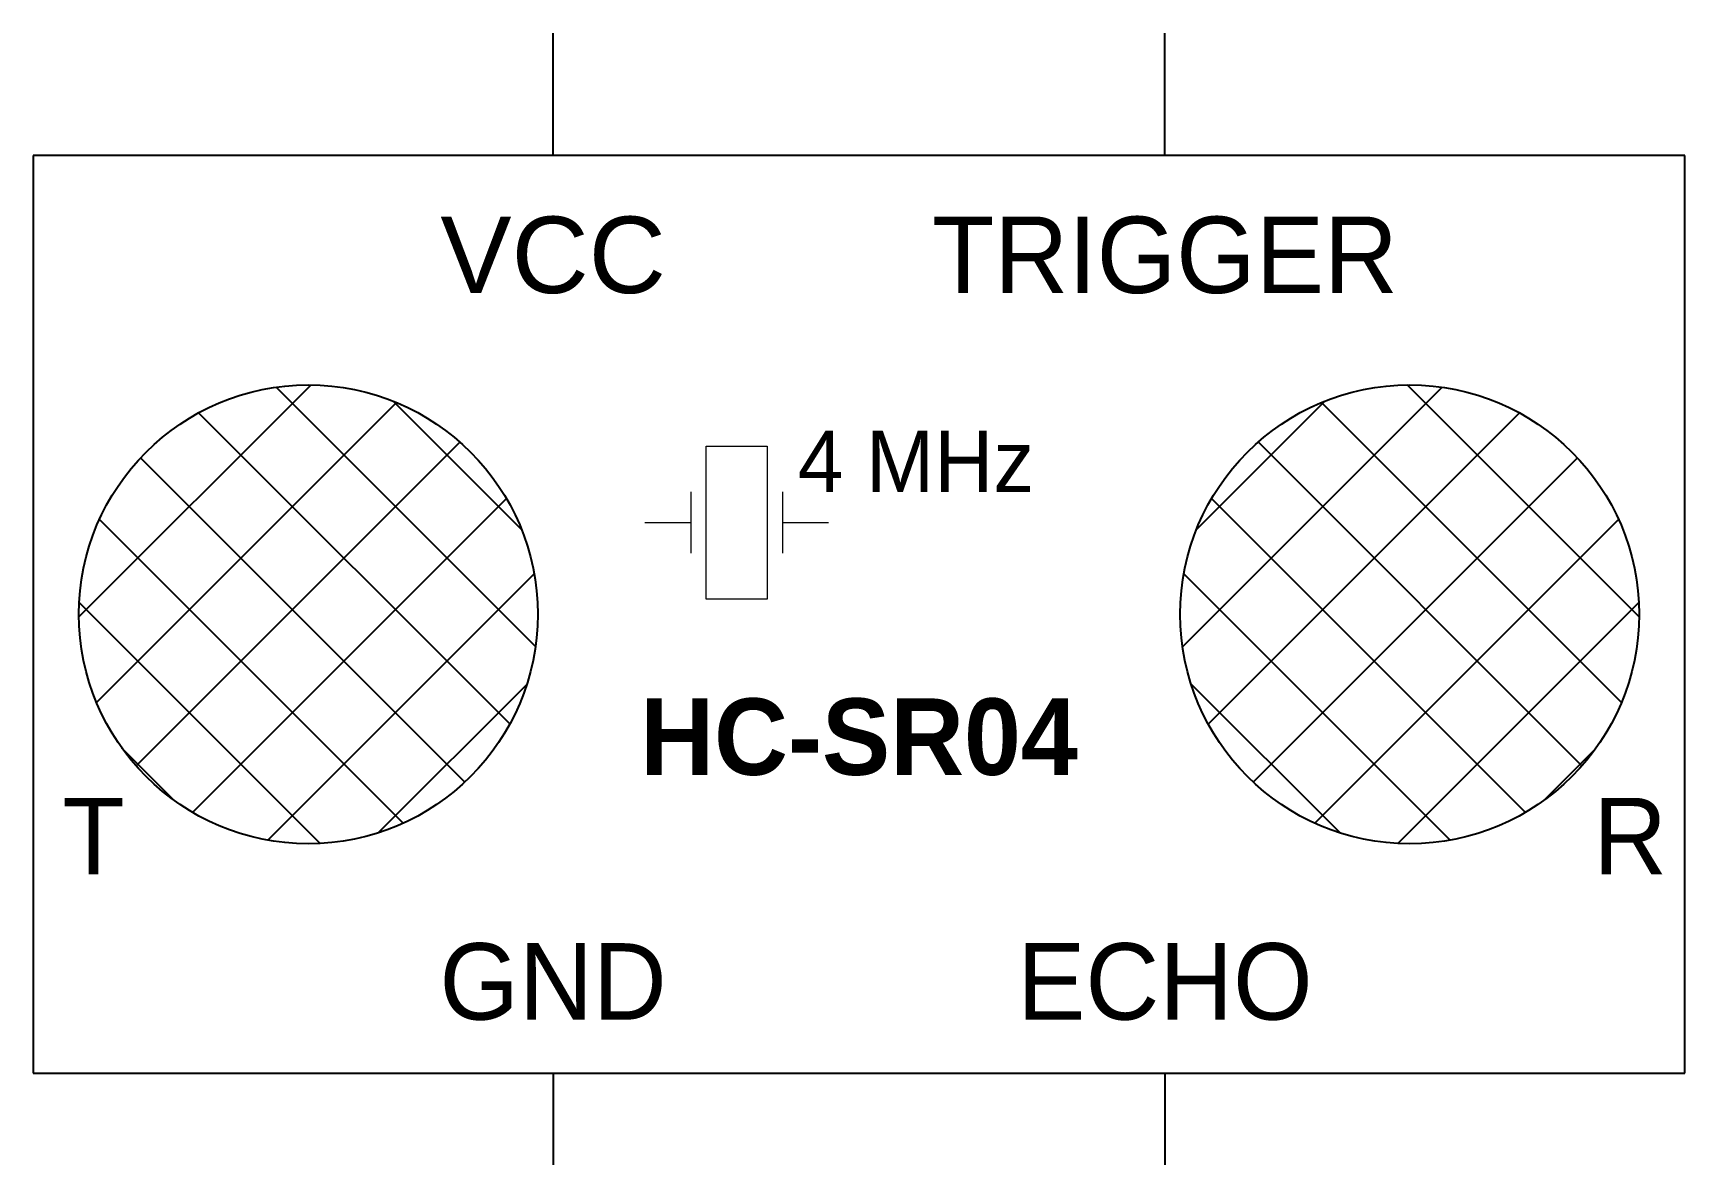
# Model space of a CAD drawing. Header units: millimetres. Extents: x -27 to 27, y -3 to 34.
import ezdxf
from ezdxf.enums import TextEntityAlignment as Align

# ---------------------------------------------------------------- set-up
doc = ezdxf.new("R2010")
doc.units = ezdxf.units.MM
doc.layers.get('0').update_dxf_attribs({"lineweight": 25})
doc.layers.add('OBJECT', color=178, linetype='Continuous', lineweight=20, true_color=0x000000)
doc.styles.add('textstyle11', font='')
doc.styles.add('textstyle12', font='')
doc.styles.add('textstyle13', font='')
doc.styles.add('textstyle14', font='')
doc.styles.add('textstyle15', font='')
doc.styles.add('textstyle16', font='')
doc.styles.add('textstyle17', font='')
doc.styles.add('textstyle18', font='')
doc.styles.get('textstyle11').set_extended_font_data('Arial')
doc.styles.get('textstyle12').set_extended_font_data('Arimo')
doc.styles.get('textstyle13').set_extended_font_data('Arimo', bold=True)
doc.styles.get('textstyle14').set_extended_font_data('Arimo')
doc.styles.get('textstyle15').set_extended_font_data('Arimo')
doc.styles.get('textstyle16').set_extended_font_data('Arimo')
doc.styles.get('textstyle17').set_extended_font_data('Arimo')
doc.styles.get('textstyle18').set_extended_font_data('Arimo')

# ---------------------------------------------------------------- blocks, each defined once
blk = doc.blocks.new('crystal')
at = {"layer": 'OBJECT'}
for p, q in [((-1, 2.5), (1, 2.5)), ((-1, -2.5), (-1, 2.5)), ((1, 2.5), (1, -2.5)), ((-1.5, 1), (-1.5, -1)), ((1.5, 1), (1.5, -1)), ((1, -2.5), (-1, -2.5))]:
    blk.add_line(p, q, dxfattribs=at)
at = {"layer": 'OBJECT', "color": 0, "linetype": 'Continuous'}
for p, q in [((-3, 0), (-1.5, 0)), ((1.5, 0), (3, 0))]:
    blk.add_line(p, q, dxfattribs=at)

msp = doc.modelspace()

# ---------------------------------------------------------------- hatches: boundary and pattern name
at = {"true_color": 0xa0a0a4}
h = msp.add_hatch(dxfattribs=at)
h.set_pattern_fill('ANSI37', color=253, scale=0.75, style=0, pattern_type=0)
edge = h.paths.add_edge_path(flags=0)
edge.add_arc((-18, 15), 7.5, 0, 360)
h = msp.add_hatch(dxfattribs=at)
h.set_pattern_fill('ANSI37', color=253, scale=0.75, style=0, pattern_type=0)
edge = h.paths.add_edge_path(flags=0)
edge.add_arc((18, 15), 7.5, 0, 360)

# ---------------------------------------------------------------- linework, layer by layer
for p, q in [((-10, 30), (-10, 34)), ((10, 30), (10, 34)), ((27, 30), (-27, 30)), ((-27, 30), (-27, 0)), ((27, 0), (27, 30)), ((-27, 0), (27, 0)), ((-10, 0), (-10, -3)), ((10, 0), (10, -3))]:
    msp.add_line(p, q)
for centre in [(-18, 15), (18, 15)]:
    msp.add_circle(centre, 7.5)

# ---------------------------------------------------------------- block references
msp.add_blockref('crystal', (-4, 18))

# ---------------------------------------------------------------- texts
for s, style, p in [('VCC', 'textstyle11', (-10, 28)), ('TRIGGER', 'textstyle18', (10, 28))]:
    msp.add_text(s, height=2.5, dxfattribs=dict(style=style)).set_placement(p, align=Align.TOP_CENTER)
for s, height, style, p in [('4 MHz', 2, 'textstyle16', (-2, 21)), ('R', 2.5, 'textstyle15', (24, 9))]:
    msp.add_text(s, height=height, dxfattribs=dict(style=style)).set_placement(p, align=Align.TOP_LEFT)
at = {"style": 'textstyle13'}
msp.add_text('HC-SR04', height=2.5, dxfattribs=at).set_placement((0, 11), align=Align.MIDDLE_CENTER)
at = {"style": 'textstyle14'}
msp.add_text('T', height=2.5, dxfattribs=at).set_placement((-24, 9), align=Align.TOP_RIGHT)
for s, style, p in [('GND', 'textstyle12', (-10, 1)), ('ECHO', 'textstyle17', (10, 1))]:
    msp.add_text(s, height=2.5, dxfattribs=dict(style=style)).set_placement(p, align=Align.BOTTOM_CENTER)

doc.saveas('drawing.dxf')
